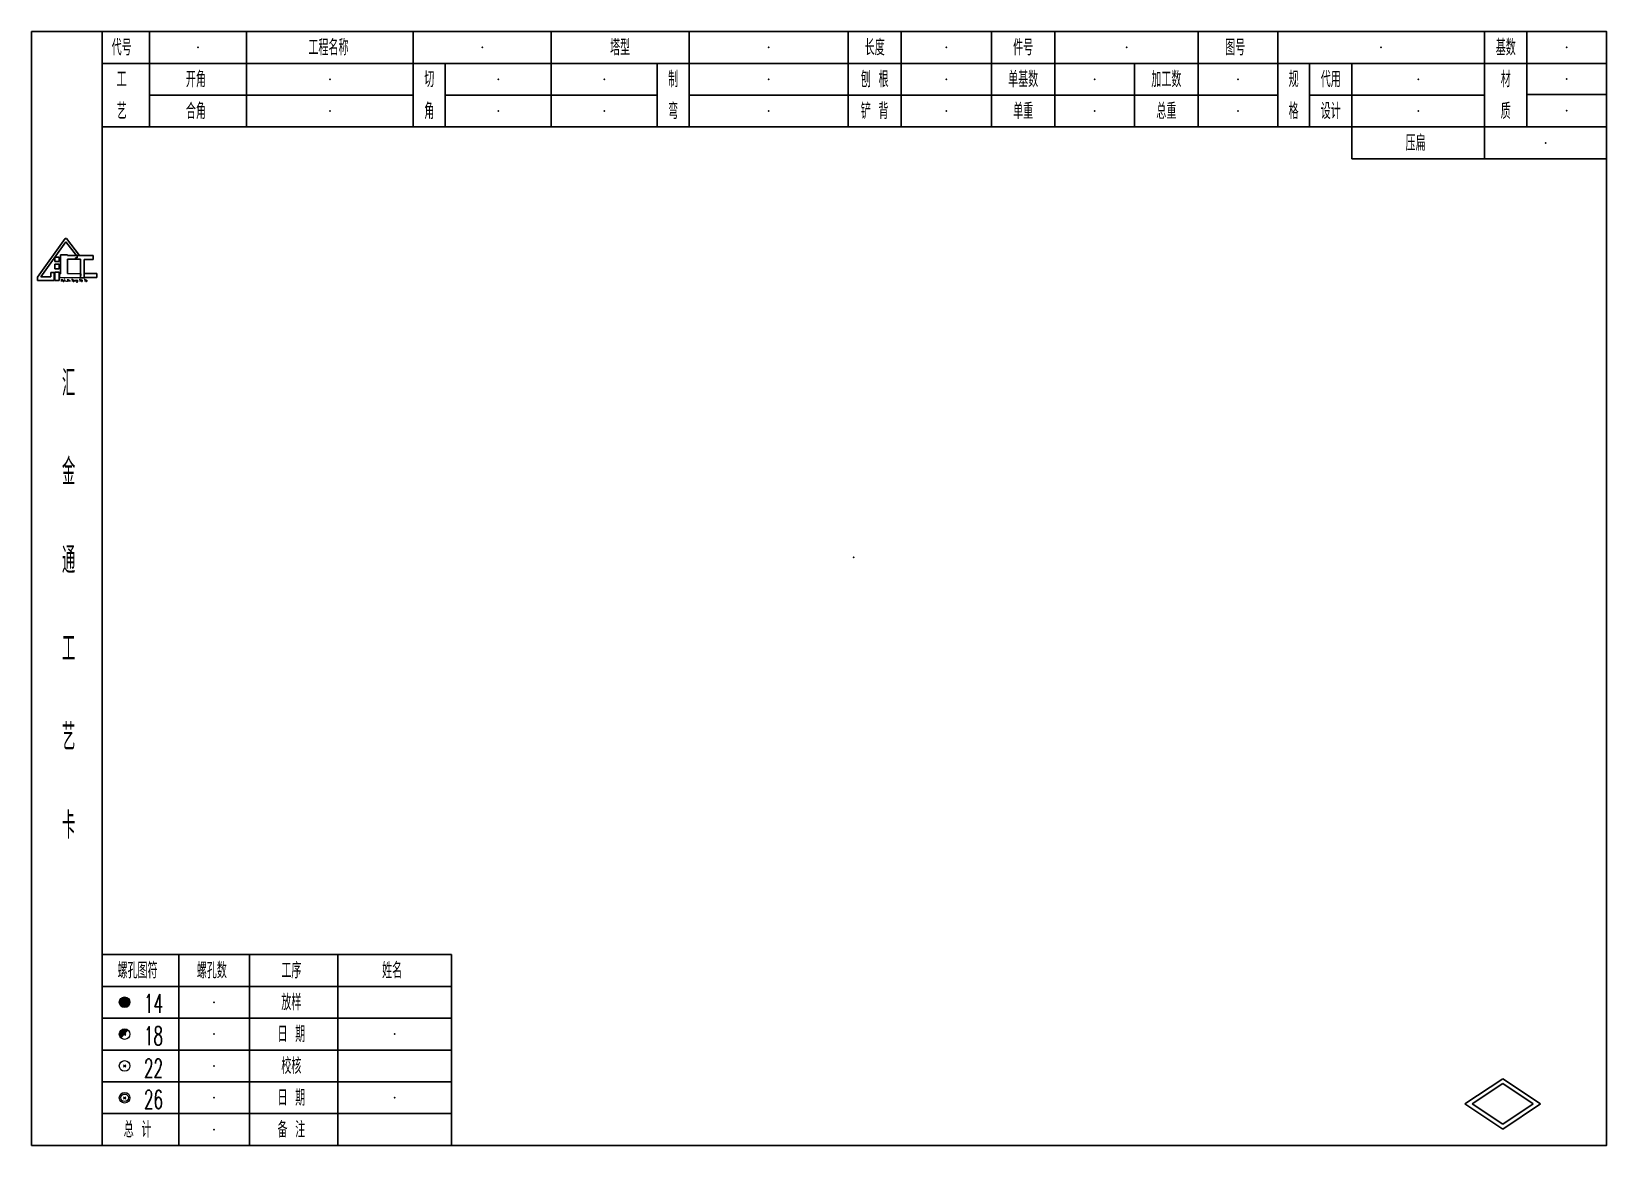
# Model space of a CAD drawing. Header units: inches. Extents: x 0 to 297, y 0 to 210.
import ezdxf
from ezdxf.enums import TextEntityAlignment as Align

# ---------------------------------------------------------------- set-up
doc = ezdxf.new("R2010")
doc.units = ezdxf.units.IN
doc.header["$LTSCALE"] = 20
doc.header["$MEASUREMENT"] = 0
doc.layers.add('4', color=4, linetype='Continuous', lineweight=18)
doc.styles.get("Standard").update_dxf_attribs({"font": 'simplex', "width": 0.7, "bigfont": 'gbhzfs.shx'})

msp = doc.modelspace()

# ---------------------------------------------------------------- linework, layer by layer
for p in [(31.39, 207), (85, 207), (139, 207), (172.5, 207), (206.5, 207), (254.5, 207), (289.5, 207), (56.28, 201), (88, 201), (108, 201), (139, 201), (172.5, 201), (200.5, 201), (227.5, 201), (261.5, 201), (289.5, 201.06), (56.28, 195), (88, 195), (108, 195), (139, 195), (172.5, 195), (200.5, 195), (227.5, 195), (261.5, 195), (289.5, 195.06), (285.5, 189), (155.02, 110.88), (34.44, 27), (34.44, 21), (68.47, 21), (34.44, 15), (34.44, 9), (68.47, 9), (34.44, 3)]:
    msp.add_point(p)
at = {"layer": '4', "color": 7, "linetype": 'Continuous', "lineweight": 25}
for p, q in [((0, 210), (250, 210)), ((13.33, 210), (13.33, 0)), ((13.33, 210), (250, 210)), ((22.22, 210), (22.22, 192)), ((40.56, 210), (40.56, 192)), ((72, 210), (72, 192)), ((98, 210), (98, 192)), ((124, 210), (124, 192)), ((154, 210), (154, 192)), ((164, 210), (164, 192)), ((181, 210), (181, 192)), ((193, 210), (193, 192)), ((220, 210), (220, 192)), ((235, 210), (235, 192)), ((274, 210), (274, 186)), ((282, 210), (282, 192)), ((297, 210), (297, 192)), ((13.33, 204), (297, 204)), ((21.82, 204), (22.22, 204)), ((78, 204), (78, 192)), ((118, 204), (118, 192)), ((208, 204), (208, 192)), ((241, 204), (241, 192)), ((249, 204), (249, 186)), ((22.22, 198), (72, 198)), ((78, 198), (118, 198)), ((124, 198), (235, 198)), ((241, 198), (274, 198)), ((297, 198.12), (282, 198.12)), ((13.33, 192), (297, 192)), ((249, 186), (297, 186)), ((249, 186), (258.87, 186)), ((1.11, 163.72), (6.37, 171)), ((6.5, 170.37), (1.73, 163.73)), ((6.37, 171), (6.58, 171)), ((8.48, 167.76), (6.5, 170.37)), ((6.58, 171), (9.04, 167.77)), ((5.2, 167.46), (4.41, 167.46)), ((4.41, 166.62), (4.41, 167.46)), ((4.41, 166.62), (5.2, 166.62)), ((5.2, 166.62), (5.2, 167.46)), ((5.47, 164.34), (5.45, 167.88)), ((5.45, 167.88), (6.76, 167.88)), ((6.76, 167.88), (6.76, 167.76)), ((6.76, 167.76), (8.48, 167.76)), ((6.78, 167.08), (6.76, 164.37)), ((8.3, 167.08), (6.78, 167.08)), ((8.3, 167.33), (8.3, 167.08)), ((8.3, 167.08), (8.3, 167.33)), ((8.3, 167.33), (8.62, 167.33)), ((9.27, 167.08), (8.3, 167.08)), ((8.62, 167.77), (11.62, 167.77)), ((8.62, 167.77), (11.62, 167.77)), ((8.62, 167.77), (8.62, 167.34)), ((8.62, 167.33), (8.62, 167.77)), ((9.27, 163.59), (9.27, 167.08)), ((9.93, 167.05), (9.93, 163.59)), ((11.62, 167.05), (9.93, 167.05)), ((11.62, 167.77), (11.62, 167.05)), ((1.14, 163.08), (1.11, 163.72)), ((1.73, 163.73), (3.62, 163.73)), ((3.62, 163.73), (3.62, 164.6)), ((3.62, 164.6), (4.27, 164.6)), ((4.27, 164.6), (4.28, 163.06)), ((5.2, 164.62), (4.38, 164.62)), ((4.38, 163.06), (4.38, 164.62)), ((5.19, 166.12), (4.4, 166.12)), ((4.4, 165.28), (4.4, 166.12)), ((4.4, 165.28), (5.19, 165.28)), ((5.19, 165.28), (5.19, 166.12)), ((5.2, 163.06), (5.2, 164.62)), ((5.27, 163.6), (5.26, 164.34)), ((5.47, 164.34), (5.26, 164.34)), ((9.27, 163.59), (5.27, 163.6)), ((6.76, 164.37), (9.31, 164.35)), ((9.31, 164.35), (9.27, 163.59)), ((9.27, 164.35), (9.27, 163.59)), ((9.93, 163.59), (9.27, 163.59)), ((12.34, 164.36), (9.93, 164.36)), ((9.93, 163.6), (9.93, 164.36)), ((9.93, 163.6), (12.34, 163.6)), ((12.34, 163.6), (12.34, 164.36)), ((297, 0), (297, 165)), ((4.28, 163.06), (1.14, 163.08)), ((4.38, 163.06), (5.2, 163.06)), ((13.33, 36), (79.17, 36)), ((13.33, 36), (13.33, 0)), ((13.33, 36), (73.68, 36)), ((27.78, 36), (27.78, 0)), ((41.11, 36), (41.11, 0)), ((57.78, 36), (57.78, 0)), ((79.17, 36), (79.17, 0)), ((13.33, 30), (79.17, 30)), ((13.33, 24), (79.17, 24)), ((13.33, 18), (79.17, 18)), ((13.33, 12), (79.17, 12)), ((13.33, 6), (79.17, 6)), ((0, 0), (250, 0)), ((13.33, 0), (250, 0))]:
    msp.add_line(p, q, dxfattribs=at)
at = {"layer": '4', "color": 7, "linetype": 'Continuous', "lineweight": 13}
for p, q in [((17.36, 26.8), (17.76, 27.2)), ((17.76, 26.8), (17.36, 27.2)), ((17.36, 20.8), (17.76, 21.2)), ((17.36, 21.2), (17.76, 20.8)), ((17.36, 14.8), (17.76, 15.2)), ((17.36, 15.2), (17.76, 14.8)), ((17.36, 8.8), (17.76, 9.2)), ((17.36, 9.2), (17.76, 8.8))]:
    msp.add_line(p, q, dxfattribs=at)
at = {"layer": '4', "color": 3, "linetype": 'Continuous', "lineweight": 25}
for p, q in [((270.28, 7.83), (277.42, 12.59)), ((270.28, 7.83), (277.42, 12.59)), ((277.42, 12.59), (284.57, 7.83)), ((277.42, 12.59), (284.57, 7.83)), ((271.66, 7.83), (277.42, 11.67)), ((271.66, 7.83), (277.42, 11.67)), ((277.42, 11.67), (283.18, 7.83)), ((277.42, 11.67), (283.18, 7.83)), ((277.42, 3.07), (270.28, 7.83)), ((277.42, 3.07), (270.28, 7.83)), ((277.42, 3.99), (271.66, 7.83)), ((277.42, 3.99), (271.66, 7.83)), ((283.18, 7.83), (277.42, 3.99)), ((284.57, 7.83), (277.42, 3.07)), ((283.18, 7.83), (277.42, 3.99)), ((284.57, 7.83), (277.42, 3.07))]:
    msp.add_line(p, q, dxfattribs=at)
at = {"layer": '4', "color": 7, "linetype": 'Continuous', "lineweight": 25}
msp.add_lwpolyline([(0, 210), (0, 0), (297, 0), (297, 210)], close=True, dxfattribs=at)
at = {"layer": '4', "color": 7, "linetype": 'Continuous', "lineweight": 13}
for centre, radius in [((17.56, 27), 1), ((17.56, 27), 0.9), ((17.56, 27), 0.8), ((17.56, 27), 0.7), ((17.56, 27), 0.6), ((17.56, 27), 0.5), ((17.56, 27), 0.4), ((17.56, 27), 0.3), ((17.56, 27), 0.2), ((17.56, 27), 0.1), ((17.56, 21), 1), ((17.56, 15), 1), ((17.56, 9), 1), ((17.56, 9), 0.7)]:
    msp.add_circle(centre, radius, dxfattribs=at)
for radius in [0.9, 0.8, 0.7, 0.6, 0.5, 0.4, 0.3, 0.2, 0.1]:
    msp.add_arc((17.56, 21), radius, 45, 225, dxfattribs=at)

# ---------------------------------------------------------------- texts
at = {"layer": '4', "color": 7, "linetype": 'Continuous', "lineweight": 25}
for s, height, width, p in [('代号', 3, 0.7, (17, 207)), ('工程名称', 3, 0.7, (56, 207)), ('塔型', 3, 0.7, (111, 207)), ('长度', 3, 0.7, (159, 207)), ('件号', 3, 0.7, (187, 207)), ('图号', 3, 0.7, (227, 207)), ('基数', 3, 0.7, (278, 207)), ('工', 3, 0.7, (17, 201)), ('开角', 3, 0.7, (31, 201)), ('切', 3, 0.7, (75, 201)), ('制', 3, 0.7, (121, 201)), ('刨 根', 3, 0.7, (159, 201)), ('单基数', 3, 0.7, (187, 201)), ('加工数', 3, 0.7, (214, 201)), ('规', 3, 0.7, (238, 201)), ('代用', 3, 0.7, (245, 201)), ('材', 3, 0.7, (278, 201)), ('艺', 3, 0.7, (17, 195)), ('合角', 3, 0.7, (31, 195)), ('角', 3, 0.7, (75, 195)), ('弯', 3, 0.7, (121, 195)), ('铲 背', 3, 0.7, (159, 195)), ('单重', 3, 0.7, (187, 195)), ('总重', 3, 0.7, (214, 195)), ('格', 3, 0.7, (238, 195)), ('设计', 3, 0.7, (245, 195)), ('质', 3, 0.7, (278, 195)), ('压扁', 3, 0.7, (261, 189)), ('Hui Jin Tong Tie Ta', 0.44, 0.7, (8, 163.07)), ('汇', 5, 0.7, (7, 143.68)), ('金', 5, 0.7, (7, 127.01)), ('通', 5, 0.7, (7, 110.34)), ('工', 5, 0.7, (7, 93.68)), ('艺', 5, 0.7, (7, 77.01)), ('卡', 5, 0.7, (7, 60.34)), ('螺孔图符', 3, 0.7, (20, 33)), ('螺孔数', 3, 0.7, (34, 33)), ('工序', 3, 0.7, (49, 33)), ('姓名', 3, 0.7, (68, 33)), ('14', 3.5, 0.6, (23, 26.75)), ('放样', 3, 0.7, (49, 27)), ('18', 3.5, 0.6, (23, 20.68)), ('日 期', 3, 0.7, (49, 21)), ('22', 3.5, 0.6, (23, 14.56)), ('校核', 3, 0.7, (49, 15)), ('26', 3.5, 0.6, (23, 8.68)), ('日 期', 3, 0.7, (49, 9)), ('总 计', 3, 0.7, (20, 3)), ('备 注', 3, 0.7, (49, 3))]:
    msp.add_text(s, height=height, dxfattribs=dict(at, width=width)).set_placement(p, align=Align.MIDDLE_CENTER)

doc.saveas('drawing.dxf')
